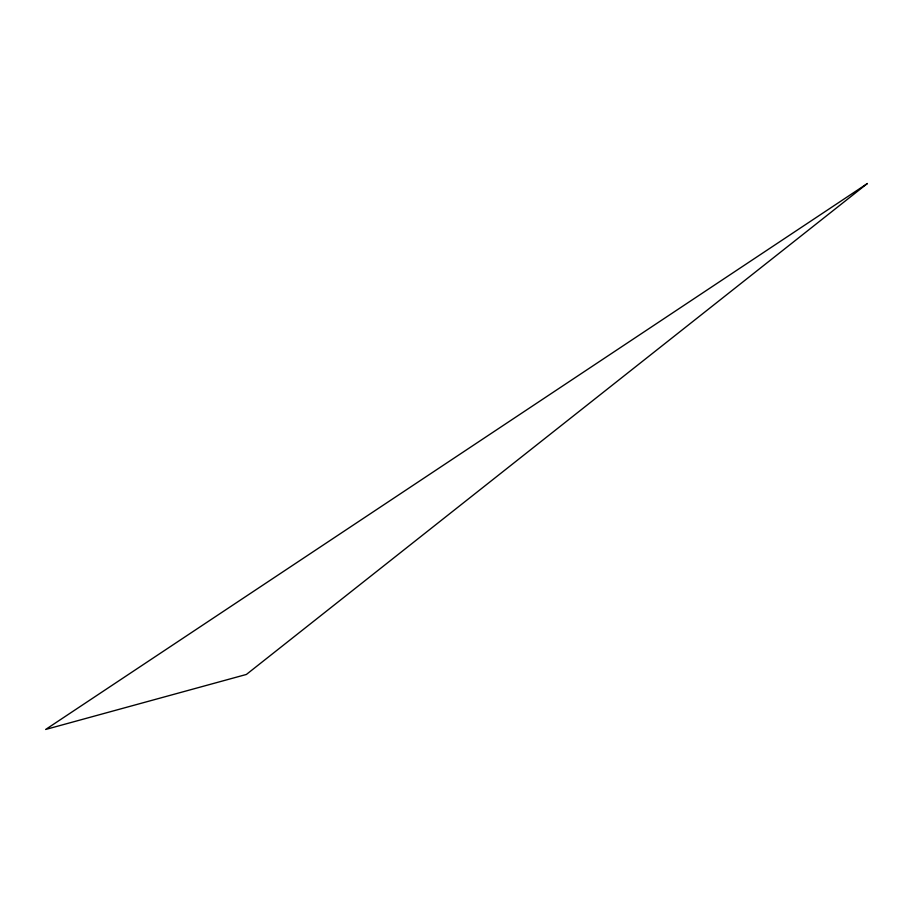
<?xml version="1.0" encoding="UTF-8"?>
<svg xmlns="http://www.w3.org/2000/svg" width="913" height="913" viewBox="0 0 913 913"><rect width="100%" height="100%" fill="white"/><g stroke="black" fill="none" stroke-linecap="round" stroke-linejoin="round"><path stroke-width="1.37" d="M867.35 183.536L246.384 674.456L45.65 729.464L867.35 183.536"/></g></svg>
